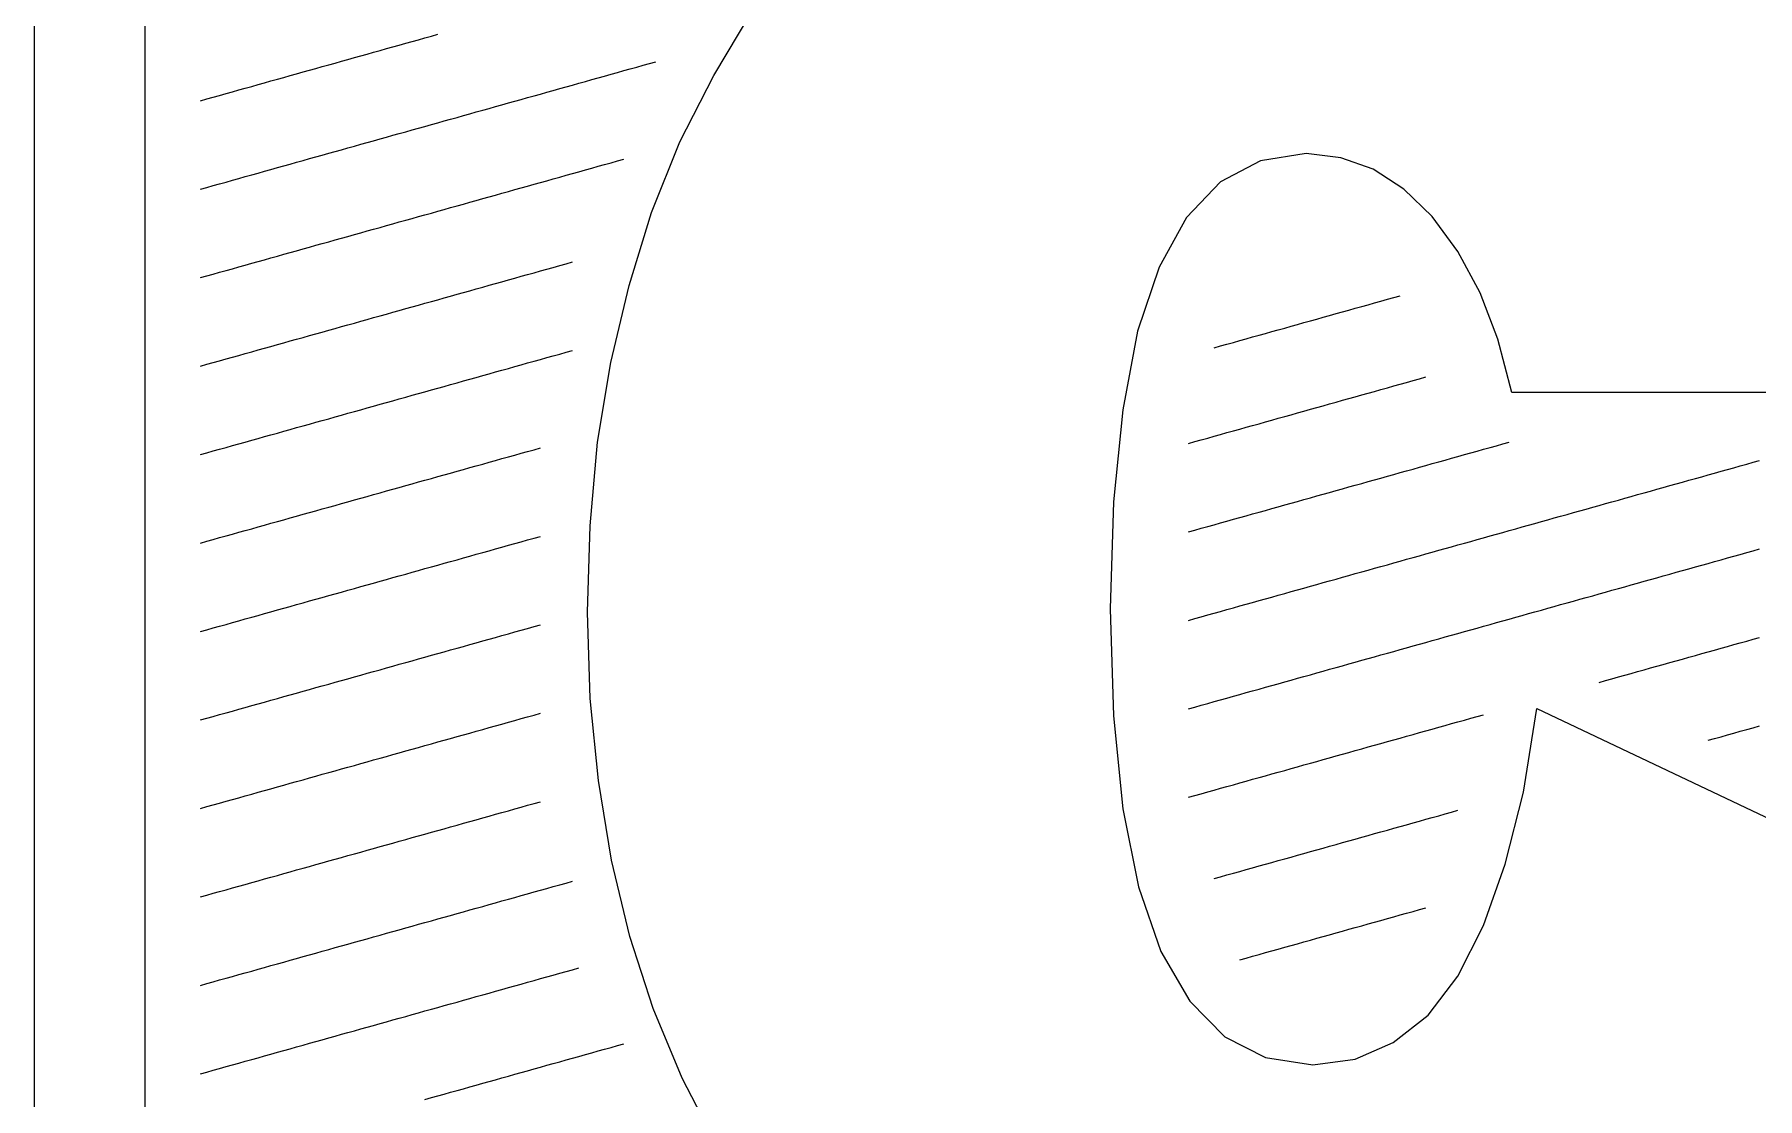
# Model space of a CAD drawing. Header units: millimetres. Extents: x 7 to 193, y 7 to 313.
# Drawn here: x 7 to 69.3, y 232.7 to 271.2 of the extents above; entities that cross this region are included whole.
import ezdxf

# ---------------------------------------------------------------- set-up
doc = ezdxf.new("R2010")
doc.units = ezdxf.units.MM
doc.layers.add('STUDY_GUIDES', color=7, linetype='Continuous')
doc.layers.add('STUDY_LETTER_BOUNDARY', color=7, linetype='Continuous')

msp = doc.modelspace()

# ---------------------------------------------------------------- linework, layer by layer
at = {"layer": 'STUDY_GUIDES'}
for points in [[(7, 19), (7, 301)], [(11, 20), (11, 300)], [(13, 268.84), (13.232, 268.905), (13.464, 268.9699), (13.696, 269.0349), (13.928, 269.0998), (14.16, 269.1648), (14.392, 269.2298), (14.624, 269.2947), (14.856, 269.3597), (15.088, 269.4246), (15.32, 269.4896), (15.552, 269.5546), (15.784, 269.6195), (16.016, 269.6845), (16.248, 269.7494), (16.48, 269.8144), (16.712, 269.8794), (16.944, 269.9443), (17.176, 270.0093), (17.408, 270.0742), (17.64, 270.1392), (17.872, 270.2042), (18.104, 270.2691), (18.336, 270.3341), (18.568, 270.399), (18.8, 270.464), (19.032, 270.529), (19.264, 270.5939), (19.496, 270.6589), (19.728, 270.7238), (19.96, 270.7888), (20.192, 270.8538), (20.424, 270.9187), (20.656, 270.9837), (20.888, 271.0486), (21.12, 271.1136), (21.352, 271.1786), (21.584, 271.2435)], [(13, 265.64), (13.232, 265.705), (13.464, 265.7699), (13.696, 265.8349), (13.928, 265.8998), (14.16, 265.9648), (14.392, 266.0298), (14.624, 266.0947), (14.856, 266.1597), (15.088, 266.2246), (15.32, 266.2896), (15.552, 266.3546), (15.784, 266.4195), (16.016, 266.4845), (16.248, 266.5494), (16.48, 266.6144), (16.712, 266.6794), (16.944, 266.7443), (17.176, 266.8093), (17.408, 266.8742), (17.64, 266.9392), (17.872, 267.0042), (18.104, 267.0691), (18.336, 267.1341), (18.568, 267.199), (18.8, 267.264), (19.032, 267.329), (19.264, 267.3939), (19.496, 267.4589), (19.728, 267.5238), (19.96, 267.5888), (20.192, 267.6538), (20.424, 267.7187), (20.656, 267.7837), (20.888, 267.8486), (21.12, 267.9136), (21.352, 267.9786), (21.584, 268.0435), (21.816, 268.1085), (22.048, 268.1734), (22.28, 268.2384), (22.512, 268.3034), (22.744, 268.3683), (22.976, 268.4333), (23.208, 268.4982), (23.44, 268.5632), (23.672, 268.6282), (23.904, 268.6931), (24.136, 268.7581), (24.368, 268.823), (24.6, 268.888), (24.832, 268.953), (25.064, 269.0179), (25.296, 269.0829), (25.528, 269.1478), (25.76, 269.2128), (25.992, 269.2778), (26.224, 269.3427), (26.456, 269.4077), (26.688, 269.4726), (26.92, 269.5376), (27.152, 269.6026), (27.384, 269.6675), (27.616, 269.7325), (27.848, 269.7974), (28.08, 269.8624), (28.312, 269.9274), (28.544, 269.9923), (28.776, 270.0573), (29.008, 270.1222), (29.24, 270.1872), (29.472, 270.2522)], [(13, 262.44), (13.232, 262.505), (13.464, 262.5699), (13.696, 262.6349), (13.928, 262.6998), (14.16, 262.7648), (14.392, 262.8298), (14.624, 262.8947), (14.856, 262.9597), (15.088, 263.0246), (15.32, 263.0896), (15.552, 263.1546), (15.784, 263.2195), (16.016, 263.2845), (16.248, 263.3494), (16.48, 263.4144), (16.712, 263.4794), (16.944, 263.5443), (17.176, 263.6093), (17.408, 263.6742), (17.64, 263.7392), (17.872, 263.8042), (18.104, 263.8691), (18.336, 263.9341), (18.568, 263.999), (18.8, 264.064), (19.032, 264.129), (19.264, 264.1939), (19.496, 264.2589), (19.728, 264.3238), (19.96, 264.3888), (20.192, 264.4538), (20.424, 264.5187), (20.656, 264.5837), (20.888, 264.6486), (21.12, 264.7136), (21.352, 264.7786), (21.584, 264.8435), (21.816, 264.9085), (22.048, 264.9734), (22.28, 265.0384), (22.512, 265.1034), (22.744, 265.1683), (22.976, 265.2333), (23.208, 265.2982), (23.44, 265.3632), (23.672, 265.4282), (23.904, 265.4931), (24.136, 265.5581), (24.368, 265.623), (24.6, 265.688), (24.832, 265.753), (25.064, 265.8179), (25.296, 265.8829), (25.528, 265.9478), (25.76, 266.0128), (25.992, 266.0778), (26.224, 266.1427), (26.456, 266.2077), (26.688, 266.2726), (26.92, 266.3376), (27.152, 266.4026), (27.384, 266.4675), (27.616, 266.5325), (27.848, 266.5974), (28.08, 266.6624), (28.312, 266.7274)], [(13, 259.24), (13.232, 259.305), (13.464, 259.3699), (13.696, 259.4349), (13.928, 259.4998), (14.16, 259.5648), (14.392, 259.6298), (14.624, 259.6947), (14.856, 259.7597), (15.088, 259.8246), (15.32, 259.8896), (15.552, 259.9546), (15.784, 260.0195), (16.016, 260.0845), (16.248, 260.1494), (16.48, 260.2144), (16.712, 260.2794), (16.944, 260.3443), (17.176, 260.4093), (17.408, 260.4742), (17.64, 260.5392), (17.872, 260.6042), (18.104, 260.6691), (18.336, 260.7341), (18.568, 260.799), (18.8, 260.864), (19.032, 260.929), (19.264, 260.9939), (19.496, 261.0589), (19.728, 261.1238), (19.96, 261.1888), (20.192, 261.2538), (20.424, 261.3187), (20.656, 261.3837), (20.888, 261.4486), (21.12, 261.5136), (21.352, 261.5786), (21.584, 261.6435), (21.816, 261.7085), (22.048, 261.7734), (22.28, 261.8384), (22.512, 261.9034), (22.744, 261.9683), (22.976, 262.0333), (23.208, 262.0982), (23.44, 262.1632), (23.672, 262.2282), (23.904, 262.2931), (24.136, 262.3581), (24.368, 262.423), (24.6, 262.488), (24.832, 262.553), (25.064, 262.6179), (25.296, 262.6829), (25.528, 262.7478), (25.76, 262.8128), (25.992, 262.8778), (26.224, 262.9427), (26.456, 263.0077)], [(49.656, 259.9037), (49.888, 259.9686), (50.12, 260.0336), (50.352, 260.0986), (50.584, 260.1635), (50.816, 260.2285), (51.048, 260.2934), (51.28, 260.3584), (51.512, 260.4234), (51.744, 260.4883), (51.976, 260.5533), (52.208, 260.6182), (52.44, 260.6832), (52.672, 260.7482), (52.904, 260.8131), (53.136, 260.8781), (53.368, 260.943), (53.6, 261.008), (53.832, 261.073), (54.064, 261.1379), (54.296, 261.2029), (54.528, 261.2678), (54.76, 261.3328), (54.992, 261.3978), (55.224, 261.4627), (55.456, 261.5277), (55.688, 261.5926), (55.92, 261.6576), (56.152, 261.7226), (56.384, 261.7875)], [(13, 256.04), (13.232, 256.105), (13.464, 256.1699), (13.696, 256.2349), (13.928, 256.2998), (14.16, 256.3648), (14.392, 256.4298), (14.624, 256.4947), (14.856, 256.5597), (15.088, 256.6246), (15.32, 256.6896), (15.552, 256.7546), (15.784, 256.8195), (16.016, 256.8845), (16.248, 256.9494), (16.48, 257.0144), (16.712, 257.0794), (16.944, 257.1443), (17.176, 257.2093), (17.408, 257.2742), (17.64, 257.3392), (17.872, 257.4042), (18.104, 257.4691), (18.336, 257.5341), (18.568, 257.599), (18.8, 257.664), (19.032, 257.729), (19.264, 257.7939), (19.496, 257.8589), (19.728, 257.9238), (19.96, 257.9888), (20.192, 258.0538), (20.424, 258.1187), (20.656, 258.1837), (20.888, 258.2486), (21.12, 258.3136), (21.352, 258.3786), (21.584, 258.4435), (21.816, 258.5085), (22.048, 258.5734), (22.28, 258.6384), (22.512, 258.7034), (22.744, 258.7683), (22.976, 258.8333), (23.208, 258.8982), (23.44, 258.9632), (23.672, 259.0282), (23.904, 259.0931), (24.136, 259.1581), (24.368, 259.223), (24.6, 259.288), (24.832, 259.353), (25.064, 259.4179), (25.296, 259.4829), (25.528, 259.5478), (25.76, 259.6128), (25.992, 259.6778), (26.224, 259.7427), (26.456, 259.8077)], [(48.728, 256.4438), (48.96, 256.5088), (49.192, 256.5738), (49.424, 256.6387), (49.656, 256.7037), (49.888, 256.7686), (50.12, 256.8336), (50.352, 256.8986), (50.584, 256.9635), (50.816, 257.0285), (51.048, 257.0934), (51.28, 257.1584), (51.512, 257.2234), (51.744, 257.2883), (51.976, 257.3533), (52.208, 257.4182), (52.44, 257.4832), (52.672, 257.5482), (52.904, 257.6131), (53.136, 257.6781), (53.368, 257.743), (53.6, 257.808), (53.832, 257.873), (54.064, 257.9379), (54.296, 258.0029), (54.528, 258.0678), (54.76, 258.1328), (54.992, 258.1978), (55.224, 258.2627), (55.456, 258.3277), (55.688, 258.3926), (55.92, 258.4576), (56.152, 258.5226), (56.384, 258.5875), (56.616, 258.6525), (56.848, 258.7174), (57.08, 258.7824), (57.312, 258.8474)], [(13, 252.84), (13.232, 252.905), (13.464, 252.9699), (13.696, 253.0349), (13.928, 253.0998), (14.16, 253.1648), (14.392, 253.2298), (14.624, 253.2947), (14.856, 253.3597), (15.088, 253.4246), (15.32, 253.4896), (15.552, 253.5546), (15.784, 253.6195), (16.016, 253.6845), (16.248, 253.7494), (16.48, 253.8144), (16.712, 253.8794), (16.944, 253.9443), (17.176, 254.0093), (17.408, 254.0742), (17.64, 254.1392), (17.872, 254.2042), (18.104, 254.2691), (18.336, 254.3341), (18.568, 254.399), (18.8, 254.464), (19.032, 254.529), (19.264, 254.5939), (19.496, 254.6589), (19.728, 254.7238), (19.96, 254.7888), (20.192, 254.8538), (20.424, 254.9187), (20.656, 254.9837), (20.888, 255.0486), (21.12, 255.1136), (21.352, 255.1786), (21.584, 255.2435), (21.816, 255.3085), (22.048, 255.3734), (22.28, 255.4384), (22.512, 255.5034), (22.744, 255.5683), (22.976, 255.6333), (23.208, 255.6982), (23.44, 255.7632), (23.672, 255.8282), (23.904, 255.8931), (24.136, 255.9581), (24.368, 256.023), (24.6, 256.088), (24.832, 256.153), (25.064, 256.2179), (25.296, 256.2829)], [(48.728, 253.2438), (48.96, 253.3088), (49.192, 253.3738), (49.424, 253.4387), (49.656, 253.5037), (49.888, 253.5686), (50.12, 253.6336), (50.352, 253.6986), (50.584, 253.7635), (50.816, 253.8285), (51.048, 253.8934), (51.28, 253.9584), (51.512, 254.0234), (51.744, 254.0883), (51.976, 254.1533), (52.208, 254.2182), (52.44, 254.2832), (52.672, 254.3482), (52.904, 254.4131), (53.136, 254.4781), (53.368, 254.543), (53.6, 254.608), (53.832, 254.673), (54.064, 254.7379), (54.296, 254.8029), (54.528, 254.8678), (54.76, 254.9328), (54.992, 254.9978), (55.224, 255.0627), (55.456, 255.1277), (55.688, 255.1926), (55.92, 255.2576), (56.152, 255.3226), (56.384, 255.3875), (56.616, 255.4525), (56.848, 255.5174), (57.08, 255.5824), (57.312, 255.6474), (57.544, 255.7123), (57.776, 255.7773), (58.008, 255.8422), (58.24, 255.9072), (58.472, 255.9722), (58.704, 256.0371), (58.936, 256.1021), (59.168, 256.167), (59.4, 256.232), (59.632, 256.297), (59.864, 256.3619), (60.096, 256.4269), (60.328, 256.4918)], [(48.728, 250.0438), (48.96, 250.1088), (49.192, 250.1738), (49.424, 250.2387), (49.656, 250.3037), (49.888, 250.3686), (50.12, 250.4336), (50.352, 250.4986), (50.584, 250.5635), (50.816, 250.6285), (51.048, 250.6934), (51.28, 250.7584), (51.512, 250.8234), (51.744, 250.8883), (51.976, 250.9533), (52.208, 251.0182), (52.44, 251.0832), (52.672, 251.1482), (52.904, 251.2131), (53.136, 251.2781), (53.368, 251.343), (53.6, 251.408), (53.832, 251.473), (54.064, 251.5379), (54.296, 251.6029), (54.528, 251.6678), (54.76, 251.7328), (54.992, 251.7978), (55.224, 251.8627), (55.456, 251.9277), (55.688, 251.9926), (55.92, 252.0576), (56.152, 252.1226), (56.384, 252.1875), (56.616, 252.2525), (56.848, 252.3174), (57.08, 252.3824), (57.312, 252.4474), (57.544, 252.5123), (57.776, 252.5773), (58.008, 252.6422), (58.24, 252.7072), (58.472, 252.7722), (58.704, 252.8371), (58.936, 252.9021), (59.168, 252.967), (59.4, 253.032), (59.632, 253.097), (59.864, 253.1619), (60.096, 253.2269), (60.328, 253.2918), (60.56, 253.3568), (60.792, 253.4218), (61.024, 253.4867), (61.256, 253.5517), (61.488, 253.6166), (61.72, 253.6816), (61.952, 253.7466), (62.184, 253.8115), (62.416, 253.8765), (62.648, 253.9414), (62.88, 254.0064), (63.112, 254.0714), (63.344, 254.1363), (63.576, 254.2013), (63.808, 254.2662), (64.04, 254.3312), (64.272, 254.3962), (64.504, 254.4611), (64.736, 254.5261), (64.968, 254.591), (65.2, 254.656), (65.432, 254.721), (65.664, 254.7859), (65.896, 254.8509), (66.128, 254.9158), (66.36, 254.9808), (66.592, 255.0458), (66.824, 255.1107), (67.056, 255.1757), (67.288, 255.2406), (67.52, 255.3056), (67.752, 255.3706), (67.984, 255.4355), (68.216, 255.5005), (68.448, 255.5654), (68.68, 255.6304), (68.912, 255.6954), (69.144, 255.7603), (69.376, 255.8253)], [(13, 249.64), (13.232, 249.705), (13.464, 249.7699), (13.696, 249.8349), (13.928, 249.8998), (14.16, 249.9648), (14.392, 250.0298), (14.624, 250.0947), (14.856, 250.1597), (15.088, 250.2246), (15.32, 250.2896), (15.552, 250.3546), (15.784, 250.4195), (16.016, 250.4845), (16.248, 250.5494), (16.48, 250.6144), (16.712, 250.6794), (16.944, 250.7443), (17.176, 250.8093), (17.408, 250.8742), (17.64, 250.9392), (17.872, 251.0042), (18.104, 251.0691), (18.336, 251.1341), (18.568, 251.199), (18.8, 251.264), (19.032, 251.329), (19.264, 251.3939), (19.496, 251.4589), (19.728, 251.5238), (19.96, 251.5888), (20.192, 251.6538), (20.424, 251.7187), (20.656, 251.7837), (20.888, 251.8486), (21.12, 251.9136), (21.352, 251.9786), (21.584, 252.0435), (21.816, 252.1085), (22.048, 252.1734), (22.28, 252.2384), (22.512, 252.3034), (22.744, 252.3683), (22.976, 252.4333), (23.208, 252.4982), (23.44, 252.5632), (23.672, 252.6282), (23.904, 252.6931), (24.136, 252.7581), (24.368, 252.823), (24.6, 252.888), (24.832, 252.953), (25.064, 253.0179), (25.296, 253.0829)], [(48.728, 246.8438), (48.96, 246.9088), (49.192, 246.9738), (49.424, 247.0387), (49.656, 247.1037), (49.888, 247.1686), (50.12, 247.2336), (50.352, 247.2986), (50.584, 247.3635), (50.816, 247.4285), (51.048, 247.4934), (51.28, 247.5584), (51.512, 247.6234), (51.744, 247.6883), (51.976, 247.7533), (52.208, 247.8182), (52.44, 247.8832), (52.672, 247.9482), (52.904, 248.0131), (53.136, 248.0781), (53.368, 248.143), (53.6, 248.208), (53.832, 248.273), (54.064, 248.3379), (54.296, 248.4029), (54.528, 248.4678), (54.76, 248.5328), (54.992, 248.5978), (55.224, 248.6627), (55.456, 248.7277), (55.688, 248.7926), (55.92, 248.8576), (56.152, 248.9226), (56.384, 248.9875), (56.616, 249.0525), (56.848, 249.1174), (57.08, 249.1824), (57.312, 249.2474), (57.544, 249.3123), (57.776, 249.3773), (58.008, 249.4422), (58.24, 249.5072), (58.472, 249.5722), (58.704, 249.6371), (58.936, 249.7021), (59.168, 249.767), (59.4, 249.832), (59.632, 249.897), (59.864, 249.9619), (60.096, 250.0269), (60.328, 250.0918), (60.56, 250.1568), (60.792, 250.2218), (61.024, 250.2867), (61.256, 250.3517), (61.488, 250.4166), (61.72, 250.4816), (61.952, 250.5466), (62.184, 250.6115), (62.416, 250.6765), (62.648, 250.7414), (62.88, 250.8064), (63.112, 250.8714), (63.344, 250.9363), (63.576, 251.0013), (63.808, 251.0662), (64.04, 251.1312), (64.272, 251.1962), (64.504, 251.2611), (64.736, 251.3261), (64.968, 251.391), (65.2, 251.456), (65.432, 251.521), (65.664, 251.5859), (65.896, 251.6509), (66.128, 251.7158), (66.36, 251.7808), (66.592, 251.8458), (66.824, 251.9107), (67.056, 251.9757), (67.288, 252.0406), (67.52, 252.1056), (67.752, 252.1706), (67.984, 252.2355), (68.216, 252.3005), (68.448, 252.3654), (68.68, 252.4304), (68.912, 252.4954), (69.144, 252.5603), (69.376, 252.6253)], [(13, 246.44), (13.232, 246.505), (13.464, 246.5699), (13.696, 246.6349), (13.928, 246.6998), (14.16, 246.7648), (14.392, 246.8298), (14.624, 246.8947), (14.856, 246.9597), (15.088, 247.0246), (15.32, 247.0896), (15.552, 247.1546), (15.784, 247.2195), (16.016, 247.2845), (16.248, 247.3494), (16.48, 247.4144), (16.712, 247.4794), (16.944, 247.5443), (17.176, 247.6093), (17.408, 247.6742), (17.64, 247.7392), (17.872, 247.8042), (18.104, 247.8691), (18.336, 247.9341), (18.568, 247.999), (18.8, 248.064), (19.032, 248.129), (19.264, 248.1939), (19.496, 248.2589), (19.728, 248.3238), (19.96, 248.3888), (20.192, 248.4538), (20.424, 248.5187), (20.656, 248.5837), (20.888, 248.6486), (21.12, 248.7136), (21.352, 248.7786), (21.584, 248.8435), (21.816, 248.9085), (22.048, 248.9734), (22.28, 249.0384), (22.512, 249.1034), (22.744, 249.1683), (22.976, 249.2333), (23.208, 249.2982), (23.44, 249.3632), (23.672, 249.4282), (23.904, 249.4931), (24.136, 249.5581), (24.368, 249.623), (24.6, 249.688), (24.832, 249.753), (25.064, 249.8179), (25.296, 249.8829)], [(63.576, 247.8013), (63.808, 247.8662), (64.04, 247.9312), (64.272, 247.9962), (64.504, 248.0611), (64.736, 248.1261), (64.968, 248.191), (65.2, 248.256), (65.432, 248.321), (65.664, 248.3859), (65.896, 248.4509), (66.128, 248.5158), (66.36, 248.5808), (66.592, 248.6458), (66.824, 248.7107), (67.056, 248.7757), (67.288, 248.8406), (67.52, 248.9056), (67.752, 248.9706), (67.984, 249.0355), (68.216, 249.1005), (68.448, 249.1654), (68.68, 249.2304), (68.912, 249.2954), (69.144, 249.3603), (69.376, 249.4253)], [(13, 243.24), (13.232, 243.305), (13.464, 243.3699), (13.696, 243.4349), (13.928, 243.4998), (14.16, 243.5648), (14.392, 243.6298), (14.624, 243.6947), (14.856, 243.7597), (15.088, 243.8246), (15.32, 243.8896), (15.552, 243.9546), (15.784, 244.0195), (16.016, 244.0845), (16.248, 244.1494), (16.48, 244.2144), (16.712, 244.2794), (16.944, 244.3443), (17.176, 244.4093), (17.408, 244.4742), (17.64, 244.5392), (17.872, 244.6042), (18.104, 244.6691), (18.336, 244.7341), (18.568, 244.799), (18.8, 244.864), (19.032, 244.929), (19.264, 244.9939), (19.496, 245.0589), (19.728, 245.1238), (19.96, 245.1888), (20.192, 245.2538), (20.424, 245.3187), (20.656, 245.3837), (20.888, 245.4486), (21.12, 245.5136), (21.352, 245.5786), (21.584, 245.6435), (21.816, 245.7085), (22.048, 245.7734), (22.28, 245.8384), (22.512, 245.9034), (22.744, 245.9683), (22.976, 246.0333), (23.208, 246.0982), (23.44, 246.1632), (23.672, 246.2282), (23.904, 246.2931), (24.136, 246.3581), (24.368, 246.423), (24.6, 246.488), (24.832, 246.553), (25.064, 246.6179), (25.296, 246.6829)], [(48.728, 243.6438), (48.96, 243.7088), (49.192, 243.7738), (49.424, 243.8387), (49.656, 243.9037), (49.888, 243.9686), (50.12, 244.0336), (50.352, 244.0986), (50.584, 244.1635), (50.816, 244.2285), (51.048, 244.2934), (51.28, 244.3584), (51.512, 244.4234), (51.744, 244.4883), (51.976, 244.5533), (52.208, 244.6182), (52.44, 244.6832), (52.672, 244.7482), (52.904, 244.8131), (53.136, 244.8781), (53.368, 244.943), (53.6, 245.008), (53.832, 245.073), (54.064, 245.1379), (54.296, 245.2029), (54.528, 245.2678), (54.76, 245.3328), (54.992, 245.3978), (55.224, 245.4627), (55.456, 245.5277), (55.688, 245.5926), (55.92, 245.6576), (56.152, 245.7226), (56.384, 245.7875), (56.616, 245.8525), (56.848, 245.9174), (57.08, 245.9824), (57.312, 246.0474), (57.544, 246.1123), (57.776, 246.1773), (58.008, 246.2422), (58.24, 246.3072), (58.472, 246.3722), (58.704, 246.4371), (58.936, 246.5021), (59.168, 246.567), (59.4, 246.632)], [(67.52, 245.7056), (67.752, 245.7706), (67.984, 245.8355), (68.216, 245.9005), (68.448, 245.9654), (68.68, 246.0304), (68.912, 246.0954), (69.144, 246.1603), (69.376, 246.2253)], [(13, 240.04), (13.232, 240.105), (13.464, 240.1699), (13.696, 240.2349), (13.928, 240.2998), (14.16, 240.3648), (14.392, 240.4298), (14.624, 240.4947), (14.856, 240.5597), (15.088, 240.6246), (15.32, 240.6896), (15.552, 240.7546), (15.784, 240.8195), (16.016, 240.8845), (16.248, 240.9494), (16.48, 241.0144), (16.712, 241.0794), (16.944, 241.1443), (17.176, 241.2093), (17.408, 241.2742), (17.64, 241.3392), (17.872, 241.4042), (18.104, 241.4691), (18.336, 241.5341), (18.568, 241.599), (18.8, 241.664), (19.032, 241.729), (19.264, 241.7939), (19.496, 241.8589), (19.728, 241.9238), (19.96, 241.9888), (20.192, 242.0538), (20.424, 242.1187), (20.656, 242.1837), (20.888, 242.2486), (21.12, 242.3136), (21.352, 242.3786), (21.584, 242.4435), (21.816, 242.5085), (22.048, 242.5734), (22.28, 242.6384), (22.512, 242.7034), (22.744, 242.7683), (22.976, 242.8333), (23.208, 242.8982), (23.44, 242.9632), (23.672, 243.0282), (23.904, 243.0931), (24.136, 243.1581), (24.368, 243.223), (24.6, 243.288), (24.832, 243.353), (25.064, 243.4179), (25.296, 243.4829)], [(49.656, 240.7037), (49.888, 240.7686), (50.12, 240.8336), (50.352, 240.8986), (50.584, 240.9635), (50.816, 241.0285), (51.048, 241.0934), (51.28, 241.1584), (51.512, 241.2234), (51.744, 241.2883), (51.976, 241.3533), (52.208, 241.4182), (52.44, 241.4832), (52.672, 241.5482), (52.904, 241.6131), (53.136, 241.6781), (53.368, 241.743), (53.6, 241.808), (53.832, 241.873), (54.064, 241.9379), (54.296, 242.0029), (54.528, 242.0678), (54.76, 242.1328), (54.992, 242.1978), (55.224, 242.2627), (55.456, 242.3277), (55.688, 242.3926), (55.92, 242.4576), (56.152, 242.5226), (56.384, 242.5875), (56.616, 242.6525), (56.848, 242.7174), (57.08, 242.7824), (57.312, 242.8474), (57.544, 242.9123), (57.776, 242.9773), (58.008, 243.0422), (58.24, 243.1072), (58.472, 243.1722)], [(13, 236.84), (13.232, 236.905), (13.464, 236.9699), (13.696, 237.0349), (13.928, 237.0998), (14.16, 237.1648), (14.392, 237.2298), (14.624, 237.2947), (14.856, 237.3597), (15.088, 237.4246), (15.32, 237.4896), (15.552, 237.5546), (15.784, 237.6195), (16.016, 237.6845), (16.248, 237.7494), (16.48, 237.8144), (16.712, 237.8794), (16.944, 237.9443), (17.176, 238.0093), (17.408, 238.0742), (17.64, 238.1392), (17.872, 238.2042), (18.104, 238.2691), (18.336, 238.3341), (18.568, 238.399), (18.8, 238.464), (19.032, 238.529), (19.264, 238.5939), (19.496, 238.6589), (19.728, 238.7238), (19.96, 238.7888), (20.192, 238.8538), (20.424, 238.9187), (20.656, 238.9837), (20.888, 239.0486), (21.12, 239.1136), (21.352, 239.1786), (21.584, 239.2435), (21.816, 239.3085), (22.048, 239.3734), (22.28, 239.4384), (22.512, 239.5034), (22.744, 239.5683), (22.976, 239.6333), (23.208, 239.6982), (23.44, 239.7632), (23.672, 239.8282), (23.904, 239.8931), (24.136, 239.9581), (24.368, 240.023), (24.6, 240.088), (24.832, 240.153), (25.064, 240.2179), (25.296, 240.2829), (25.528, 240.3478), (25.76, 240.4128), (25.992, 240.4778), (26.224, 240.5427), (26.456, 240.6077)], [(50.584, 237.7635), (50.816, 237.8285), (51.048, 237.8934), (51.28, 237.9584), (51.512, 238.0234), (51.744, 238.0883), (51.976, 238.1533), (52.208, 238.2182), (52.44, 238.2832), (52.672, 238.3482), (52.904, 238.4131), (53.136, 238.4781), (53.368, 238.543), (53.6, 238.608), (53.832, 238.673), (54.064, 238.7379), (54.296, 238.8029), (54.528, 238.8678), (54.76, 238.9328), (54.992, 238.9978), (55.224, 239.0627), (55.456, 239.1277), (55.688, 239.1926), (55.92, 239.2576), (56.152, 239.3226), (56.384, 239.3875), (56.616, 239.4525), (56.848, 239.5174), (57.08, 239.5824), (57.312, 239.6474)], [(13, 233.64), (13.232, 233.705), (13.464, 233.7699), (13.696, 233.8349), (13.928, 233.8998), (14.16, 233.9648), (14.392, 234.0298), (14.624, 234.0947), (14.856, 234.1597), (15.088, 234.2246), (15.32, 234.2896), (15.552, 234.3546), (15.784, 234.4195), (16.016, 234.4845), (16.248, 234.5494), (16.48, 234.6144), (16.712, 234.6794), (16.944, 234.7443), (17.176, 234.8093), (17.408, 234.8742), (17.64, 234.9392), (17.872, 235.0042), (18.104, 235.0691), (18.336, 235.1341), (18.568, 235.199), (18.8, 235.264), (19.032, 235.329), (19.264, 235.3939), (19.496, 235.4589), (19.728, 235.5238), (19.96, 235.5888), (20.192, 235.6538), (20.424, 235.7187), (20.656, 235.7837), (20.888, 235.8486), (21.12, 235.9136), (21.352, 235.9786), (21.584, 236.0435), (21.816, 236.1085), (22.048, 236.1734), (22.28, 236.2384), (22.512, 236.3034), (22.744, 236.3683), (22.976, 236.4333), (23.208, 236.4982), (23.44, 236.5632), (23.672, 236.6282), (23.904, 236.6931), (24.136, 236.7581), (24.368, 236.823), (24.6, 236.888), (24.832, 236.953), (25.064, 237.0179), (25.296, 237.0829), (25.528, 237.1478), (25.76, 237.2128), (25.992, 237.2778), (26.224, 237.3427), (26.456, 237.4077), (26.688, 237.4726)], [(21.12, 232.7136), (21.352, 232.7786), (21.584, 232.8435), (21.816, 232.9085), (22.048, 232.9734), (22.28, 233.0384), (22.512, 233.1034), (22.744, 233.1683), (22.976, 233.2333), (23.208, 233.2982), (23.44, 233.3632), (23.672, 233.4282), (23.904, 233.4931), (24.136, 233.5581), (24.368, 233.623), (24.6, 233.688), (24.832, 233.753), (25.064, 233.8179), (25.296, 233.8829), (25.528, 233.9478), (25.76, 234.0128), (25.992, 234.0778), (26.224, 234.1427), (26.456, 234.2077), (26.688, 234.2726), (26.92, 234.3376), (27.152, 234.4026), (27.384, 234.4675), (27.616, 234.5325), (27.848, 234.5974), (28.08, 234.6624), (28.312, 234.7274)]]:
    msp.add_lwpolyline(points, dxfattribs=at)
at = {"layer": 'STUDY_LETTER_BOUNDARY'}
for points in [[(31.65, 231.11), (30.42, 233.48), (29.37, 236), (28.53, 238.61), (27.87, 241.37), (27.39, 244.25), (27.09, 247.22), (27, 250.34), (27.09, 253.46), (27.36, 256.49), (27.84, 259.37), (28.5, 262.16), (29.31, 264.8), (30.33, 267.35), (31.56, 269.75), (32.94, 272.06)], [(71.28, 258.29), (60.42, 258.29), (59.91, 260.21), (59.28, 261.89), (58.47, 263.39), (57.54, 264.65), (56.52, 265.64), (55.41, 266.36), (54.24, 266.78), (52.98, 266.93), (51.33, 266.66), (49.89, 265.91), (48.66, 264.62), (47.67, 262.82), (46.89, 260.51), (46.35, 257.66), (46.02, 254.33), (45.9, 250.46), (46.02, 246.59), (46.35, 243.23), (46.92, 240.41), (47.73, 238.07), (48.78, 236.27), (50.04, 234.98), (51.51, 234.23), (53.22, 233.96), (54.75, 234.17), (56.13, 234.77), (57.39, 235.76), (58.47, 237.17), (59.4, 239), (60.18, 241.22), (60.84, 243.83), (61.32, 246.86), (61.32, 246.86), (72.63, 241.49)]]:
    msp.add_lwpolyline(points, dxfattribs=at)

doc.saveas('drawing.dxf')
